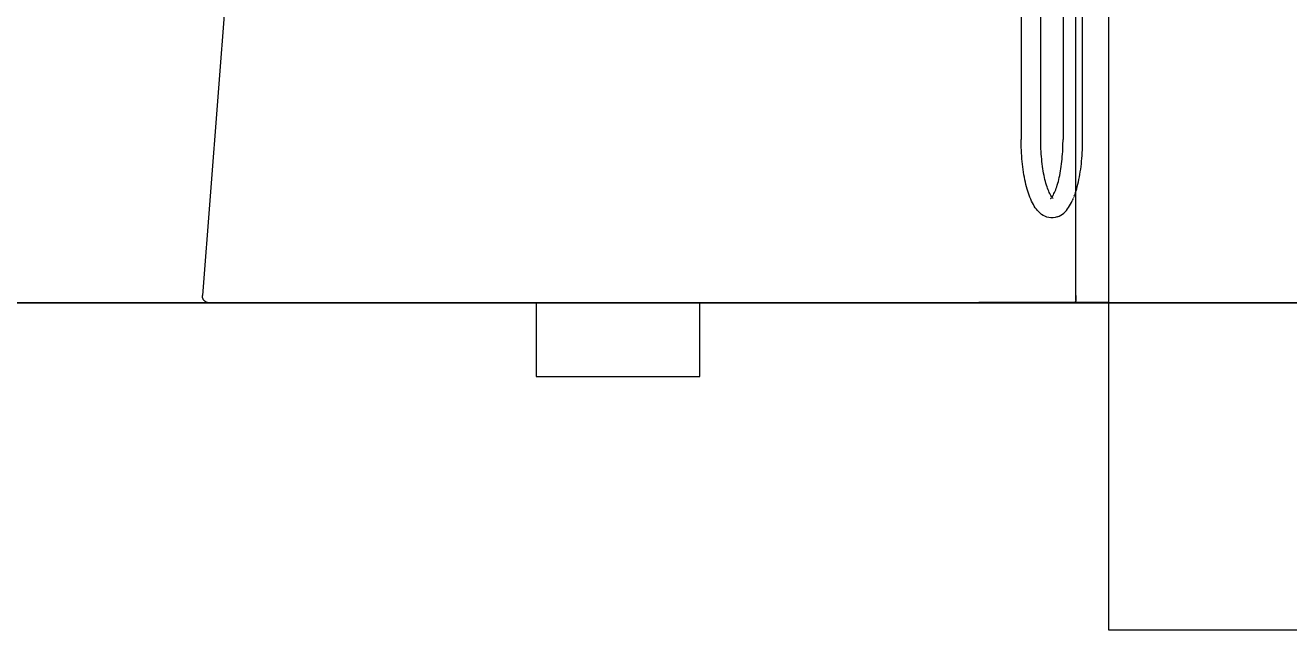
# Model space of a CAD drawing. Header units: metres. Extents: x 34 to 87, y -2.3 to 19.3.
# Drawn here: x 52.814 to 53.587, y -0.2 to 0.17 of the extents above; entities that cross this region are included whole.
import ezdxf

# ---------------------------------------------------------------- set-up
doc = ezdxf.new("R2010")
doc.units = ezdxf.units.M
for name, color, linetype, lineweight in [('A-ANNO-DIMS', 7, 'Continuous', 5), ('A-ANNO-DIMS-25', 7, 'Continuous', 5), ('A-DETL', 7, 'Continuous', 5), ('ARQ-COTA-50', 7, 'Continuous', 5), ('ARQ-ELEV6', 7, 'Continuous', 5), ('ARQ-PAR', 7, 'Continuous', 5), ('ARQ-SAN', 7, 'Continuous', 5), ('G-ANNO-DIMS', 7, 'Continuous', 5), ('P-PIPE', 7, 'Continuous', 5), ('P-SANR-FIXT', 7, 'Continuous', 5), ('S-BEAM', 7, 'Continuous', 5)]:
    doc.layers.add(name, color=color, linetype=linetype, lineweight=lineweight)
doc.layers.add('ARQ_1100_BASE_TÉRREO_GARAGEM_dwg', color=7, linetype='Continuous', lineweight=5, true_color=0x767676)
doc.styles.add('Arial_1', font='arial.ttf', dxfattribs={"height": 0.075})
doc.dimstyles.new('Diagonal_-_2_mm_Arial_-_PRETO', dxfattribs={"dimscale": 0.3048, "dimtxt": 0.076519, "dimasz": 0.246063, "dimexe": 0.19685, "dimexo": 0.123031, "dimgap": 0.04101, "dimtad": 1, "dimrnd": 0.01, "dimzin": 0, "dimdsep": 46, "dimtxsty": 'Arial_1', "dimblk1": 'OBLIQUE', "dimblk2": 'OBLIQUE', "dimsah": 1, "dimcen": 0.09, "dimdle": 0.19685, "dimazin": 0, "dimtfac": 1, "dimtdec": 4, "dimtix": 1, "dimtmove": 0, "dimatfit": 3, "dimfxl": 1, "dimtvp": 1, "dimtolj": 1, "dimtzin": 0, "dimarcsym": 2})

# ---------------------------------------------------------------- blocks, each defined once
blk = doc.blocks.new('IFC_ifc-3-BB')
at = {"layer": 'S-BEAM', "color": 253, "lineweight": 18, "true_color": 0xaaaaaa}
for p, q in [((41.33262, 0), (41.18262, 0)), ((41.18262, 0), (41.18262, -0.2)), ((41.18262, -0.2), (41.33262, -0.2))]:
    blk.add_line(p, q, dxfattribs=at)
blk = doc.blocks.new('ARQ_1100_BASE_TÉRREO_GARAGEM_dwg_BACIA-3723938-BB')
at = {"layer": 'ARQ-SAN'}
for p, q in [((40.73263, 0), (40.54762, 0)), ((40.689, 0), (40.60262, 0)), ((40.73263, 0), (41.036, 0)), ((41.05863, 0), (41.03363, 0)), ((41.07437, 0), (41.04938, 0)), ((41.16763, 0), (41.05863, 0)), ((41.07393, 0), (41.06967, 0)), ((41.1676, 0), (41.15907, 0)), ((41.1826, 0), (41.1676, 0)), ((41.18263, 0), (41.16763, 0)), ((41.18263, 0), (41.18261, 0))]:
    blk.add_line(p, q, dxfattribs=at)
at = {"layer": 'ARQ-SAN', "color": 253, "true_color": 0xa6a6a6}
for p, q in [((40.73261, 0), (40.63198, 0)), ((40.7326, 0), (40.63248, 0)), ((40.73263, 0), (40.689, 0)), ((40.74662, 0), (40.71162, 0)), ((40.7326, 0), (40.83262, 0)), ((40.73261, 0), (40.83262, 0)), ((40.73263, 0), (40.86808, 0)), ((40.74661, 0), (40.83261, 0)), ((40.74662, 0), (40.83262, 0)), ((40.76452, 0), (40.75762, 0)), ((40.77347, 0), (40.76451, 0)), ((40.77348, 0), (40.76452, 0)), ((40.83524, 0), (40.83262, 0)), ((40.85896, 0), (40.89214, 0)), ((40.90008, 0), (40.86808, 0)), ((40.8992, 0), (40.89452, 0)), ((40.93262, 0), (41.03593, 0)), ((40.98511, 0), (40.97011, 0)), ((40.98291, 0), (40.97011, 0)), ((40.98512, 0), (40.97012, 0)), ((40.98512, 0), (40.97012, 0)), ((40.98511, 0), (40.98291, 0)), ((41.0586, 0), (41.0336, 0)), ((41.03363, 0), (41.03361, 0)), ((41.07434, 0), (41.04944, 0)), ((41.07393, 0), (41.0586, 0)), ((41.15907, 0), (41.0586, 0)), ((41.13044, 0), (41.08044, 0)), ((41.10544, 0), (41.08832, 0)), ((41.12256, 0), (41.08832, 0)), ((41.12256, 0), (41.10544, 0))]:
    blk.add_line(p, q, dxfattribs=at)
blk = doc.blocks.new('ARQ_1100_BASE_TÉRREO_GARAGEM_dwg_CHUVEIRO-3723939-BB')
at = {"layer": 'ARQ-SAN'}
for p, q in [((40.72225, 0), (40.88639, 0)), ((40.72225, 0), (40.88639, 0)), ((40.73551, 0), (40.87298, 0)), ((40.79041, 0), (40.80258, 0)), ((41.16516, 0), (41.18225, 0)), ((41.16516, 0), (41.18225, 0)), ((41.16516, 0), (41.18226, 0)), ((41.16516, 0), (41.18226, 0)), ((40.80258, 0), (41.18262, 0)), ((41.18262, 0), (40.80258, 0)), ((41.12516, 0), (41.16516, 0)), ((41.12519, 0), (41.16516, 0)), ((41.16516, 0), (41.12519, 0)), ((41.16516, 0), (41.12519, 0))]:
    blk.add_line(p, q, dxfattribs=at)
blk = doc.blocks.new('ARQ_1100_BASE_TÉRREO_GARAGEM_dwg-3696053-BB')
at = {"lineweight": 5}
blk.add_line((40.18262, 0), (40.68262, 0), dxfattribs=at)
at = {"color": 253, "lineweight": 5, "true_color": 0xa6a6a6}
for p, q in [((40.76273, 0), (40.76109, 0)), ((40.76273, 0), (40.83262, 0)), ((40.78418, 0), (40.78554, 0)), ((40.78554, 0), (40.7888, 0)), ((40.93262, 0), (41.12903, 0)), ((41.02164, 0), (41.02627, 0)), ((41.13068, 0), (41.12903, 0)), ((41.02164, 0), (40.93262, 0))]:
    blk.add_line(p, q, dxfattribs=at)
at = {"color": 253, "lineweight": 5, "true_color": 0xa6a6a6, "flags": 128}
for points in [[(40.78554, 0), (40.7849, 0), (40.78459, 0), (40.78436, 0), (40.78418, 0)], [(40.83262, 0), (40.7888, 0), (40.78779, 0), (40.78716, 0), (40.78655, 0), (40.78554, 0)]]:
    blk.add_lwpolyline(points, dxfattribs=at)
at = {"layer": 'ARQ-COTA-50'}
blk.add_line((39.31302, 0), (44.29932, 0), dxfattribs=at)
at = {"layer": 'ARQ-COTA-50', "flags": 128}
blk.add_lwpolyline([(44.29932, 0), (44.08262, 0), (39.31302, 0)], dxfattribs=at)
at = {"layer": 'ARQ-ELEV6'}
for p, q in [((41.18262, 0), (39.68262, 0)), ((41.18262, 0), (39.68262, 0)), ((40.68262, 0), (40.18262, 0)), ((40.18262, 0), (40.68262, 0))]:
    blk.add_line(p, q, dxfattribs=at)
at = {"layer": 'ARQ-PAR'}
blk.add_line((41.18262, 0), (40.68262, 0), dxfattribs=at)
at = {"layer": 'ARQ-PAR', "flags": 128}
blk.add_lwpolyline([(40.68262, 0), (41.83262, 0), (44.29932, 0)], dxfattribs=at)
at = {"layer": 'ARQ-SAN', "color": 253, "true_color": 0xa6a6a6}
for p, q in [((40.83262, 0), (40.73262, 0)), ((41.15907, 0), (40.93262, 0))]:
    blk.add_line(p, q, dxfattribs=at)
at = {"layer": 'ARQ-SAN'}
blk.add_line((41.18261, 0), (41.15907, 0), dxfattribs=at)
for name in ['ARQ_1100_BASE_TÉRREO_GARAGEM_dwg_BACIA-3723938-BB', 'ARQ_1100_BASE_TÉRREO_GARAGEM_dwg_CHUVEIRO-3723939-BB']:
    blk.add_blockref(name, (0, 0))
blk = doc.blocks.new('UT_Bacia com caixa acoplada - UT_Bacia com caixa acoplada-3705348-BB')
at = {"layer": 'P-SANR-FIXT'}
for p, q in [((40.644, 0.20658), (40.62839, 0.00457)), ((41.16262, 0.00445), (41.16262, 0.20647)), ((40.75379, 0), (41.15907, 0)), ((41.15907, 0), (41.16114, 0))]:
    blk.add_line(p, q, dxfattribs=at)
at = {"layer": 'P-SANR-FIXT', "color": 7, "true_color": 0xf3f3f3}
for p, q in [((41.16114, 0), (41.16113, 0)), ((41.1612, 0), (41.16114, 0)), ((41.16155, 0.00006), (41.1615, 0.00005))]:
    blk.add_line(p, q, dxfattribs=at)
at = {"layer": 'P-SANR-FIXT', "color": 254, "true_color": 0xdfdfdf}
for p, q in [((41.1615, 0.00005), (41.16144, 0.00003)), ((41.16161, 0.00008), (41.16155, 0.00006))]:
    blk.add_line(p, q, dxfattribs=at)
at = {"layer": 'P-SANR-FIXT', "color": 253, "true_color": 0xa6a6a6}
for p, q in [((41.16228, 0.00055), (41.16224, 0.00051)), ((40.69783, 0), (40.69357, 0))]:
    blk.add_line(p, q, dxfattribs=at)
at = {"layer": 'P-SANR-FIXT', "flags": 128}
for points in [[(40.63262, 0), (40.63245, 0), (40.63228, 0.00001), (40.63211, 0.00003), (40.63194, 0.00005), (40.63178, 0.00008), (40.63161, 0.00012), (40.63145, 0.00017), (40.63129, 0.00022), (40.63113, 0.00027), (40.63097, 0.00033), (40.63081, 0.0004), (40.63066, 0.00048), (40.63051, 0.00056), (40.63037, 0.00065), (40.63023, 0.00074), (40.63009, 0.00084), (40.62995, 0.00094), (40.62982, 0.00105), (40.6297, 0.00117), (40.62958, 0.00129), (40.62946, 0.00141), (40.62935, 0.00154), (40.62925, 0.00167), (40.62915, 0.00181), (40.62905, 0.00195), (40.62896, 0.00209), (40.62888, 0.00224), (40.6288, 0.00239), (40.62873, 0.00255), (40.62867, 0.0027), (40.62861, 0.00286), (40.62856, 0.00302), (40.62851, 0.00319), (40.62847, 0.00335), (40.62844, 0.00352), (40.62842, 0.00369), (40.6284, 0.00386), (40.62839, 0.00402), (40.62838, 0.00419), (40.62838, 0.00436), (40.62839, 0.00453), (40.62839, 0.00457)], [(41.16261, 0.00149), (41.16261, 0.00143), (41.16261, 0.00137), (41.1626, 0.00131), (41.16259, 0.00125), (41.16258, 0.00119), (41.16257, 0.00113), (41.16255, 0.00107), (41.16254, 0.00102), (41.16252, 0.00096), (41.1625, 0.00091), (41.16247, 0.00085), (41.16244, 0.0008), (41.16242, 0.00075), (41.16239, 0.0007), (41.16235, 0.00065), (41.16232, 0.0006), (41.16228, 0.00055)], [(41.16261, 0.00186), (41.16261, 0.00181), (41.16261, 0.00176), (41.16261, 0.00171), (41.16261, 0.00167), (41.16261, 0.00163), (41.16261, 0.0016), (41.16261, 0.00157), (41.16261, 0.00154), (41.16261, 0.00152), (41.16261, 0.00151), (41.16261, 0.0015), (41.16261, 0.00149), (41.16261, 0.00149)], [(41.16262, 0.00149), (41.16262, 0.00149), (41.16262, 0.00149), (41.16262, 0.00151), (41.16262, 0.00152), (41.16262, 0.00154), (41.16262, 0.00156), (41.16262, 0.00159), (41.16262, 0.00163), (41.16262, 0.00166), (41.16262, 0.0017), (41.16262, 0.00175), (41.16262, 0.0018), (41.16262, 0.00185), (41.16262, 0.00191), (41.16262, 0.00197), (41.16262, 0.00203), (41.16262, 0.0021), (41.16262, 0.00217), (41.16262, 0.00224), (41.16262, 0.00232), (41.16262, 0.0024), (41.16262, 0.00248), (41.16262, 0.00257), (41.16262, 0.00266), (41.16262, 0.00275), (41.16262, 0.00285), (41.16262, 0.00294), (41.16262, 0.00304), (41.16262, 0.00314), (41.16262, 0.00324), (41.16262, 0.00335), (41.16262, 0.00345), (41.16262, 0.00356), (41.16262, 0.00366), (41.16262, 0.00377), (41.16262, 0.00388), (41.16262, 0.00399), (41.16262, 0.0041), (41.16262, 0.00421), (41.16262, 0.00432), (41.16262, 0.00443), (41.16262, 0.00445)], [(40.6353, 0), (40.63438, 0), (40.63365, 0), (40.63312, 0), (40.63278, 0), (40.63263, 0), (40.63262, 0)], [(40.63262, 0), (40.63272, 0), (40.63301, 0), (40.63349, 0), (40.63417, 0), (40.63503, 0), (40.63609, 0), (40.63734, 0), (40.63877, 0), (40.64039, 0), (40.64218, 0), (40.64416, 0), (40.64631, 0), (40.64864, 0), (40.65113, 0), (40.65378, 0), (40.6566, 0), (40.65957, 0), (40.66269, 0), (40.66596, 0), (40.66937, 0), (40.67291, 0), (40.67658, 0), (40.68038, 0), (40.68429, 0), (40.68832, 0), (40.69245, 0), (40.69668, 0), (40.70099, 0), (40.7054, 0), (40.70988, 0), (40.71443, 0), (40.71904, 0), (40.72371, 0), (40.72843, 0), (40.73319, 0), (40.73798, 0), (40.7428, 0), (40.74763, 0), (40.75248, 0), (40.75379, 0)]]:
    blk.add_lwpolyline(points, dxfattribs=at)
at = {"layer": 'P-SANR-FIXT', "color": 253, "true_color": 0xa6a6a6, "flags": 128}
for points in [[(41.16144, 0.00003), (41.16138, 0.00002), (41.16132, 0.00001), (41.16126, 0.00001), (41.1612, 0)], [(41.16183, 0.00018), (41.16177, 0.00015), (41.16172, 0.00012), (41.16167, 0.0001), (41.16161, 0.00008)], [(41.16212, 0.00038), (41.16207, 0.00034), (41.16203, 0.0003), (41.16198, 0.00027), (41.16193, 0.00024)], [(41.16261, 0.00445), (41.16261, 0.00434), (41.16261, 0.00423), (41.16261, 0.00412), (41.16261, 0.00401), (41.16261, 0.0039)], [(41.16261, 0.0039), (41.16261, 0.00379), (41.16261, 0.00368), (41.16261, 0.00358), (41.16261, 0.00347), (41.16261, 0.00337), (41.16261, 0.00326), (41.16261, 0.00316), (41.16261, 0.00306), (41.16261, 0.00296), (41.16261, 0.00286), (41.16261, 0.00277), (41.16261, 0.00268), (41.16261, 0.00259), (41.16261, 0.0025), (41.16261, 0.00242), (41.16261, 0.00234), (41.16261, 0.00226)], [(41.16261, 0.00226), (41.16261, 0.00218), (41.16261, 0.00211), (41.16261, 0.00204), (41.16261, 0.00198), (41.16261, 0.00192), (41.16261, 0.00186)], [(40.67389, 0), (40.67031, 0), (40.66686, 0), (40.66356, 0), (40.66039, 0), (40.65738, 0), (40.65452, 0), (40.65182, 0), (40.64929, 0), (40.64692, 0), (40.64472, 0), (40.6427, 0), (40.64085, 0), (40.63919, 0), (40.63771, 0), (40.63641, 0), (40.6353, 0)], [(40.69357, 0), (40.68942, 0), (40.68536, 0), (40.68142, 0), (40.67759, 0), (40.67389, 0)], [(40.70659, 0), (40.70217, 0), (40.69783, 0)], [(40.75378, 0), (40.74893, 0), (40.7441, 0), (40.73927, 0), (40.73447, 0), (40.72971, 0), (40.72498, 0), (40.72029, 0), (40.71566, 0), (40.7111, 0), (40.70659, 0)]]:
    blk.add_lwpolyline(points, dxfattribs=at)
at = {"layer": 'P-SANR-FIXT', "color": 254, "true_color": 0xdfdfdf, "flags": 128}
for points in [[(41.16193, 0.00024), (41.16188, 0.0002), (41.16183, 0.00018)], [(41.16224, 0.00051), (41.1622, 0.00046), (41.16216, 0.00042), (41.16212, 0.00038)]]:
    blk.add_lwpolyline(points, dxfattribs=at)
blk = doc.blocks.new('AN_ESG_Anel de vedação para VS - ESG_Anel de vedação para VS-3247885-BB')
at = {"layer": 'P-PIPE', "color": 253, "true_color": 0xa6a6a6}
for p, q in [((40.84727, 0), (40.83262, 0)), ((40.86968, 0), (40.84727, 0)), ((40.88262, 0), (40.86968, 0)), ((40.89556, 0), (40.88262, 0)), ((40.90762, 0), (40.89556, 0)), ((40.93262, 0), (40.90762, 0))]:
    blk.add_line(p, q, dxfattribs=at)
at = {"layer": 'P-PIPE'}
for p, q in [((40.83262, 0), (40.83262, -0.045)), ((40.93262, -0.045), (40.93262, 0)), ((40.83262, -0.045), (40.88262, -0.045)), ((40.88262, -0.045), (40.93262, -0.045))]:
    blk.add_line(p, q, dxfattribs=at)
blk = doc.blocks.new('UT_Ducha higiênica - UT_Ducha higiênica-3698909-BB')
at = {"layer": 'P-SANR-FIXT', "color": 253, "true_color": 0xa6a6a6}
for p, q in [((41.12912, 0.193), (41.12912, 0.1)), ((41.14112, 0.1), (41.14112, 0.193)), ((41.15474, 0.193), (41.15474, 0.1)), ((41.16163, 0.06532), (41.16186, 0.06592)), ((41.16198, 0.06626), (41.16219, 0.06688)), ((41.16229, 0.06717), (41.16242, 0.06759)), ((41.16247, 0.06774), (41.16257, 0.06806))]:
    blk.add_line(p, q, dxfattribs=at)
at = {"layer": 'P-SANR-FIXT'}
blk.add_line((41.16674, 0.1), (41.16674, 0.18927), dxfattribs=at)
at = {"layer": 'P-SANR-FIXT', "color": 253, "true_color": 0xa6a6a6, "flags": 128}
for points in [[(41.15117, 0.05254), (41.14995, 0.0522), (41.14867, 0.05203), (41.14737, 0.05201), (41.14609, 0.05217), (41.14486, 0.05248), (41.1437, 0.05293), (41.14263, 0.05348), (41.14165, 0.05412), (41.14075, 0.05484), (41.13993, 0.05561), (41.13916, 0.05643), (41.13846, 0.05729), (41.1378, 0.0582), (41.13717, 0.05915), (41.13659, 0.06014), (41.13603, 0.06118), (41.13551, 0.06226), (41.135, 0.06338), (41.13452, 0.06454), (41.13407, 0.06575), (41.13363, 0.06699), (41.13321, 0.06828), (41.13282, 0.06961), (41.13244, 0.07098), (41.13209, 0.07238), (41.13175, 0.07382), (41.13143, 0.0753), (41.13114, 0.07681), (41.13086, 0.07835), (41.1306, 0.07992), (41.13036, 0.08152), (41.13015, 0.08314), (41.12995, 0.08479), (41.12977, 0.08645), (41.12962, 0.08814), (41.12948, 0.08984), (41.12937, 0.09156), (41.12928, 0.09329), (41.1292, 0.09503), (41.12915, 0.09678), (41.12913, 0.09853), (41.12912, 0.1)], [(41.14871, 0.06383), (41.14867, 0.06386), (41.14856, 0.06395), (41.14839, 0.06411), (41.14817, 0.06436), (41.14791, 0.06468), (41.14762, 0.06509), (41.14731, 0.06558), (41.14698, 0.06614), (41.14665, 0.06678), (41.1463, 0.0675), (41.14596, 0.06828), (41.14561, 0.06913), (41.14527, 0.07004), (41.14494, 0.07102), (41.14461, 0.07205), (41.14429, 0.07313), (41.14398, 0.07427), (41.14369, 0.07546), (41.1434, 0.0767), (41.14313, 0.07798), (41.14288, 0.0793), (41.14264, 0.08066), (41.14241, 0.08205), (41.1422, 0.08348), (41.14201, 0.08494), (41.14184, 0.08643), (41.14168, 0.08794), (41.14155, 0.08947), (41.14143, 0.09103), (41.14133, 0.0926), (41.14125, 0.09418), (41.14119, 0.09577), (41.14114, 0.09737), (41.14112, 0.09897), (41.14112, 0.1)], [(41.14795, 0.06468), (41.14824, 0.06509), (41.14855, 0.06558), (41.14888, 0.06614), (41.14922, 0.06678), (41.14956, 0.0675), (41.1499, 0.06828), (41.15025, 0.06913), (41.15059, 0.07004), (41.15092, 0.07102), (41.15125, 0.07205), (41.15157, 0.07313), (41.15188, 0.07427), (41.15217, 0.07546), (41.15246, 0.0767), (41.15273, 0.07798), (41.15298, 0.0793), (41.15322, 0.08066), (41.15345, 0.08205), (41.15366, 0.08348), (41.15385, 0.08494), (41.15402, 0.08643), (41.15418, 0.08794), (41.15431, 0.08947), (41.15443, 0.09103), (41.15453, 0.0926), (41.15461, 0.09418), (41.15467, 0.09577), (41.15472, 0.09737), (41.15474, 0.09897), (41.15474, 0.1)], [(41.14715, 0.06383), (41.14719, 0.06386), (41.1473, 0.06395), (41.14747, 0.06411), (41.14769, 0.06436)], [(41.15117, 0.05254), (41.15231, 0.053), (41.15337, 0.05357), (41.15434, 0.05422), (41.15523, 0.05494), (41.15604, 0.05572), (41.1568, 0.05654), (41.1575, 0.05741), (41.15815, 0.05833), (41.15877, 0.05929), (41.15935, 0.06029), (41.1599, 0.06133), (41.16043, 0.06241)], [(41.16054, 0.06267), (41.16093, 0.06354), (41.16114, 0.06406)], [(41.16125, 0.06434), (41.1614, 0.06471), (41.16152, 0.06503)]]:
    blk.add_lwpolyline(points, dxfattribs=at)
at = {"layer": 'P-SANR-FIXT', "flags": 128}
blk.add_lwpolyline([(41.1627, 0.06846), (41.1631, 0.0698), (41.16347, 0.07117), (41.16382, 0.07258), (41.16416, 0.07402), (41.16447, 0.07551), (41.16477, 0.07702), (41.16504, 0.07856), (41.16529, 0.08014), (41.16553, 0.08174), (41.16574, 0.08337), (41.16594, 0.08502), (41.16611, 0.08669), (41.16626, 0.08838), (41.1664, 0.09008), (41.16651, 0.0918), (41.1666, 0.09353), (41.16666, 0.09527), (41.16671, 0.09702), (41.16674, 0.09877), (41.16674, 0.1)], dxfattribs=at)
blk = doc.blocks.new('DIMBLOCK17-BB')
at = {"layer": 'A-ANNO-DIMS-25'}
for p, q in [((53.77517, 0.26), (53.77517, -0.06)), ((53.77517, 0.2), (53.55131, 0.2)), ((53.77517, 0.2), (53.83517, 0.2)), ((53.77517, 0), (53.71517, 0)), ((53.77517, 0), (53.7907, 0))]:
    blk.add_line(p, q, dxfattribs=at)
at = {"layer": 'A-ANNO-DIMS-25', "lineweight": 20}
for p, q in [((53.77517, 0.2), (53.73767, 0.2375)), ((53.77517, 0.2), (53.81267, 0.1625)), ((53.77517, 0), (53.73767, 0.0375)), ((53.77517, 0), (53.81267, -0.0375))]:
    blk.add_line(p, q, dxfattribs=at)
at = {"layer": 'A-ANNO-DIMS-25', "color": 0, "insert": (53.6653, -0.00124), "char_height": 0.075, "width": 0.2429787, "attachment_point": 1, "rotation": 90, "line_spacing_factor": 0.941778, "style": 'Arial_1'}
blk.add_mtext('0,20', dxfattribs=at)
blk = doc.blocks.new('_Oblique')
at = {"color": 0, "linetype": 'ByBlock', "lineweight": -2}
blk.add_line((-0.5, -0.5), (0.5, 0.5), dxfattribs=at)
blk = doc.blocks.new('DIMBLOCK18-BB')
at = {"layer": 'A-ANNO-DIMS-25'}
for p, q in [((53.86771, 1.26), (53.86771, -0.06)), ((53.86771, 1.2), (53.57302, 1.2)), ((53.86771, 1.2), (53.92771, 1.2)), ((53.86771, 0), (53.80771, 0)), ((53.86771, 0), (53.88324, 0))]:
    blk.add_line(p, q, dxfattribs=at)
at = {"layer": 'A-ANNO-DIMS-25', "lineweight": 20}
for p, q in [((53.86771, 1.2), (53.83021, 1.2375)), ((53.86771, 1.2), (53.90521, 1.1625)), ((53.86771, 0), (53.83021, 0.0375)), ((53.86771, 0), (53.90521, -0.0375))]:
    blk.add_line(p, q, dxfattribs=at)
at = {"layer": 'A-ANNO-DIMS-25', "color": 0, "insert": (53.75784, 0.49876), "char_height": 0.075, "width": 0.2429787, "attachment_point": 1, "rotation": 90, "line_spacing_factor": 0.941778, "style": 'Arial_1'}
blk.add_mtext('1,20', dxfattribs=at)
blk = doc.blocks.new('DIMBLOCK19-BB')
at = {"layer": 'A-ANNO-DIMS-25'}
for p, q in [((54.05524, 1.86), (54.05524, -0.06)), ((54.05524, 1.8), (53.56352, 1.8)), ((54.05524, 1.8), (54.11524, 1.8)), ((54.05524, 0), (53.99524, 0)), ((54.05524, 0), (54.07077, 0))]:
    blk.add_line(p, q, dxfattribs=at)
at = {"layer": 'A-ANNO-DIMS-25', "lineweight": 20}
for p, q in [((54.05524, 1.8), (54.01774, 1.8375)), ((54.05524, 1.8), (54.09274, 1.7625)), ((54.05524, 0), (54.01774, 0.0375)), ((54.05524, 0), (54.09274, -0.0375))]:
    blk.add_line(p, q, dxfattribs=at)
at = {"layer": 'A-ANNO-DIMS-25', "color": 0, "insert": (53.94537, 0.79876), "char_height": 0.075, "width": 0.2429787, "attachment_point": 1, "rotation": 90, "line_spacing_factor": 0.941778, "style": 'Arial_1'}
blk.add_mtext('1,80', dxfattribs=at)
blk = doc.blocks.new('DIMBLOCK20-BB')
at = {"layer": 'A-ANNO-DIMS-25'}
for p, q in [((54.24806, 2.16), (54.24806, -0.06)), ((54.24806, 2.1), (53.51452, 2.1)), ((54.24806, 2.1), (54.30806, 2.1)), ((54.24806, 0), (54.18806, 0)), ((54.24806, 0), (54.2636, 0))]:
    blk.add_line(p, q, dxfattribs=at)
at = {"layer": 'A-ANNO-DIMS-25', "lineweight": 20}
for p, q in [((54.24806, 2.1), (54.21056, 2.1375)), ((54.24806, 2.1), (54.28556, 2.0625)), ((54.24806, 0), (54.21056, 0.0375)), ((54.24806, 0), (54.28556, -0.0375))]:
    blk.add_line(p, q, dxfattribs=at)
at = {"layer": 'A-ANNO-DIMS-25', "color": 0, "insert": (54.1382, 0.94876), "char_height": 0.075, "width": 0.2429787, "attachment_point": 1, "rotation": 90, "line_spacing_factor": 0.941778, "style": 'Arial_1'}
blk.add_mtext('2,10', dxfattribs=at)

msp = doc.modelspace()

# ---------------------------------------------------------------- linework, layer by layer
at = {"layer": 'A-DETL', "color": 9, "true_color": 0xc0c0c0}
msp.add_line((53.47702, 3.5), (53.47702, 0), dxfattribs=at)
at = {"layer": 'G-ANNO-DIMS'}
msp.add_line((53.47702, 0), (52.26982, 0), dxfattribs=at)
at = {"layer": 'G-ANNO-DIMS', "lineweight": 25}
msp.add_line((53.47702, 0), (53.39765, 0), dxfattribs=at)

# ---------------------------------------------------------------- block references
at = {"lineweight": 5}
msp.add_blockref('IFC_ifc-3-BB', (12.29441, 0), dxfattribs=at)
at = {"layer": 'ARQ_1100_BASE_TÉRREO_GARAGEM_dwg', "color": 7}
msp.add_blockref('ARQ_1100_BASE_TÉRREO_GARAGEM_dwg-3696053-BB', (12.29441, 0), dxfattribs=at)
at = {"layer": 'P-PIPE', "color": 253, "true_color": 0xa6a6a6}
msp.add_blockref('AN_ESG_Anel de vedação para VS - ESG_Anel de vedação para VS-3247885-BB', (12.29441, 0), dxfattribs=at)
at = {"layer": 'P-SANR-FIXT', "color": 253, "true_color": 0xa6a6a6}
for name in ['UT_Ducha higiênica - UT_Ducha higiênica-3698909-BB', 'UT_Bacia com caixa acoplada - UT_Bacia com caixa acoplada-3705348-BB']:
    msp.add_blockref(name, (12.29441, 0), dxfattribs=at)

# ---------------------------------------------------------------- dimensions: what is measured, and where the dimension line sits
at = {"layer": 'A-ANNO-DIMS'}
for base, p1, p2, override, picture, middle in [((54.24806, 0), (53.47702, 2.1), (54.3011, 0), {"dimpost": '<>', "dimfxl": 2.255902}, 'DIMBLOCK20-BB', (54.19727, 1.05)), ((54.05524, 0), (53.52602, 1.8), (54.10827, 0), {"dimpost": '<>', "dimfxl": 1.89183}, 'DIMBLOCK19-BB', (54.00445, 0.9)), ((53.86771, 0), (53.53552, 1.2), (53.92074, 0), {"dimpost": '<>', "dimfxl": 1.260316}, 'DIMBLOCK18-BB', (53.81692, 0.6)), ((53.77517, 0), (53.51381, 0.2), (53.8282, 0), {"dimpost": '<>', "dimfxl": 0.372613}, 'DIMBLOCK17-BB', (53.72437, 0.1))]:
    dim = msp.add_linear_dim(base=base, p1=p1, p2=p2, angle=90, dimstyle='Diagonal_-_2_mm_Arial_-_PRETO', override=override, dxfattribs=at)
    dim.commit()
    dim.dimension.update_dxf_attribs({"geometry": picture, "text_midpoint": middle})

doc.saveas('drawing.dxf')
